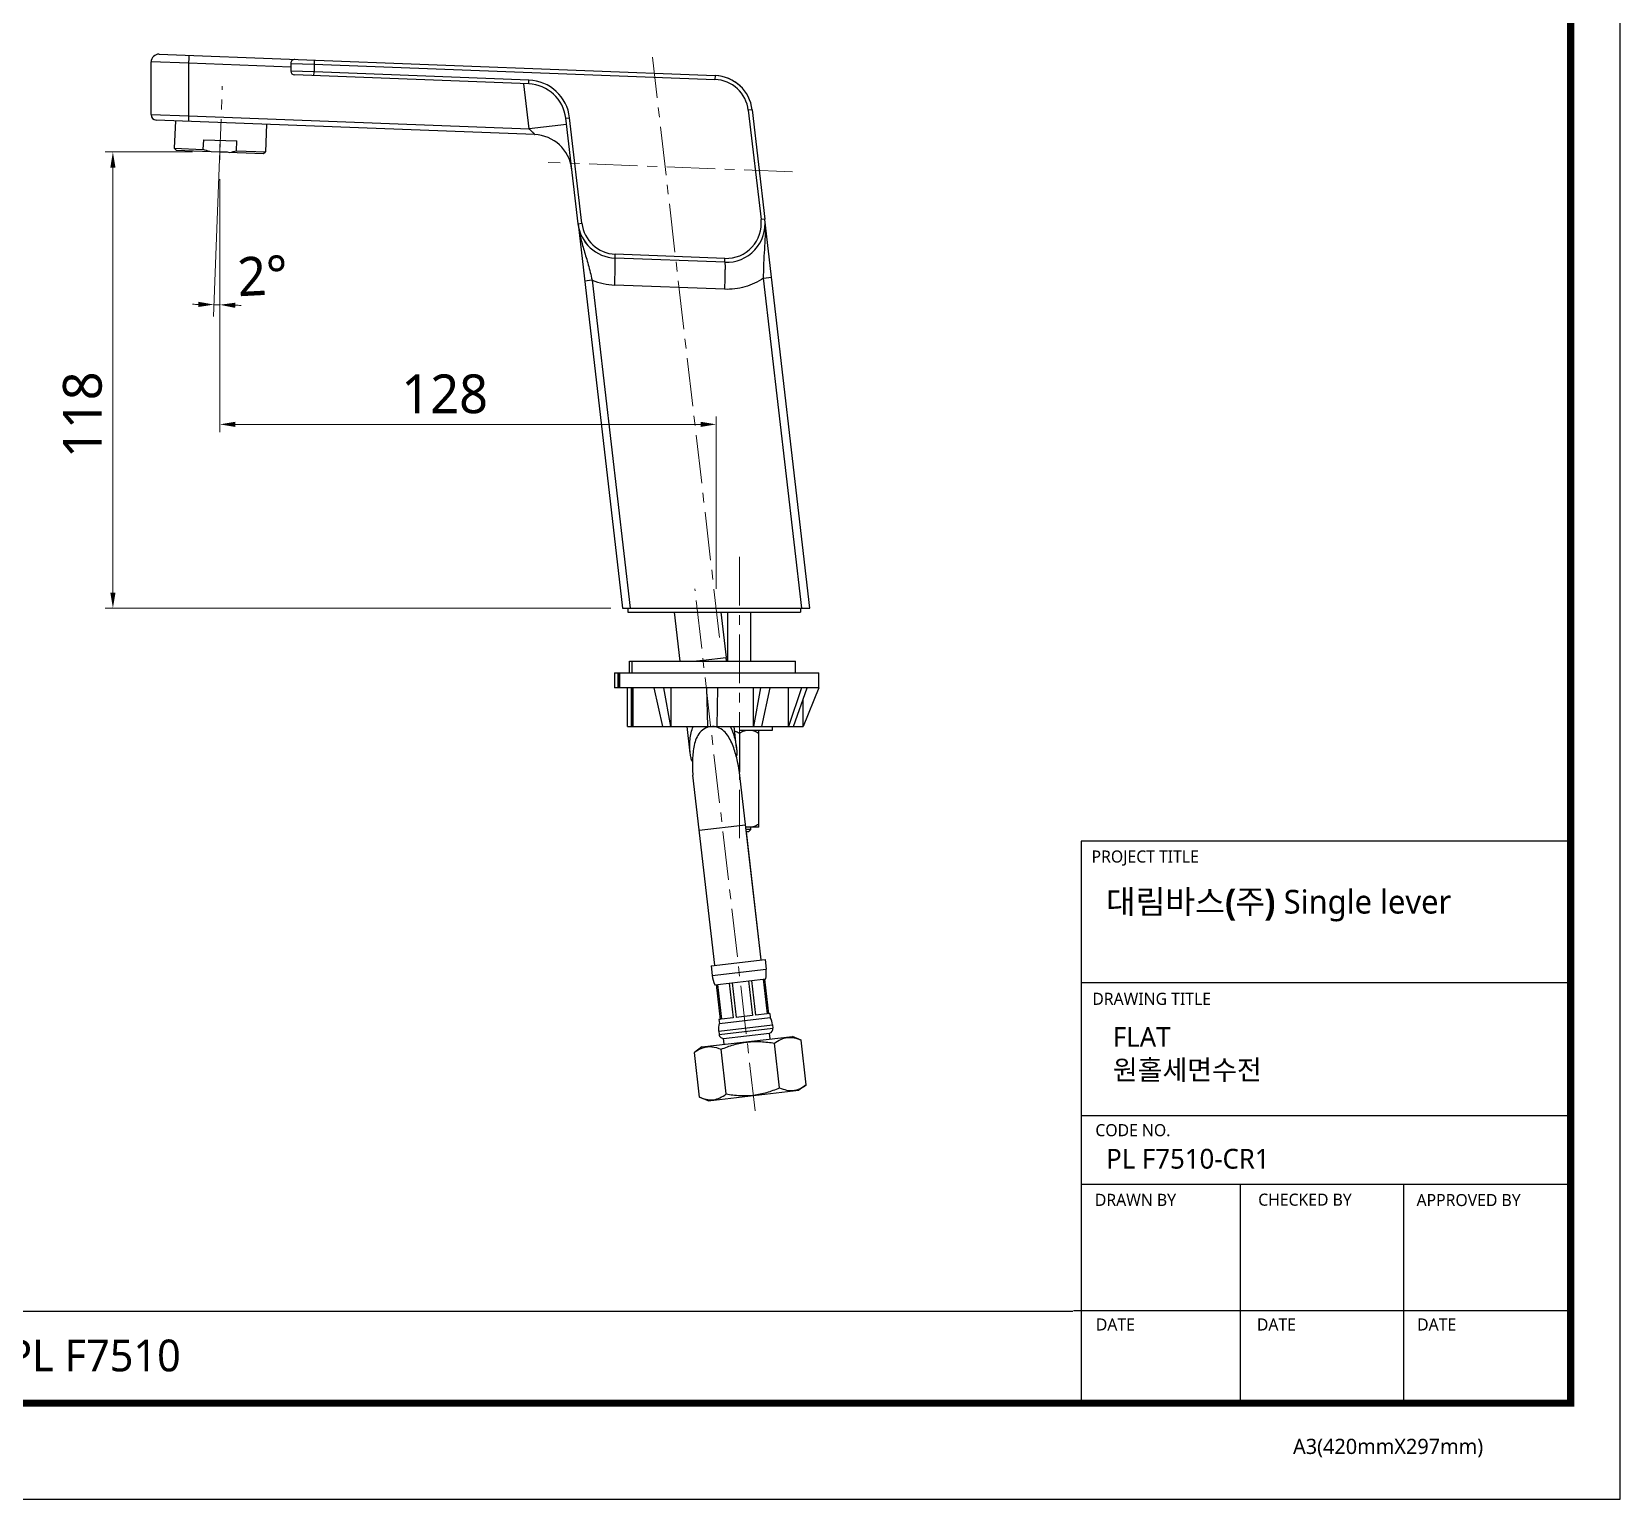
# Model space of a CAD drawing. Extents: x 0 to 790, y 0 to 579.
# Drawn here: x 380.2 to 789.9, y 0 to 378.4 of the extents above; entities that cross this region are included whole.
import ezdxf

# ---------------------------------------------------------------- set-up
doc = ezdxf.new("R2010")
doc.units = 0
doc.header["$LTSCALE"] = 10
doc.header["$MEASUREMENT"] = 0
doc.header["$PDMODE"] = 3
doc.header["$PDSIZE"] = -10
doc.linetypes.add('CENTER', pattern=[2, 1.25, -0.25, 0.25, -0.25])
doc.layers.get('0').update_dxf_attribs({"linetype": 'CONTINUOUS'})
doc.layers.get('DEFPOINTS').update_dxf_attribs({"linetype": 'CONTINUOUS'})
doc.layers.add('BODY', color=7, linetype='CONTINUOUS')
doc.layers.add('DEF_LAYER_ASSEM_MEMBER', color=7, linetype='CONTINUOUS')
doc.styles.add('Daelim Dimension', font='')
doc.styles.get('Daelim Dimension').set_extended_font_data('NanumGothic')
doc.dimstyles.new('DEFAULT', dxfattribs={"dimscale": 2, "dimtxt": 2, "dimasz": 2, "dimexe": 0, "dimexo": 2, "dimgap": 1, "dimtad": 1, "dimdec": 1, "dimzin": 9, "dimdsep": 46, "dimtxsty": 'Daelim Dimension', "dimcen": 0.5, "dimclrd": 252, "dimclre": 252, "dimclrt": 3, "dimadec": 1, "dimazin": 0, "dimtfac": 1, "dimtdec": 1, "dimtix": 1, "dimtmove": 0, "dimatfit": 3, "dimfxl": 1, "dimtolj": 1, "dimtzin": 1, "dimlwd": 9, "dimlwe": 9, "dimarcsym": 0})

# ---------------------------------------------------------------- blocks, each defined once
blk = doc.blocks.new('*D4')
at = {"color": 5, "lineweight": 9, "ltscale": 0.5, "transparency": 16777216}
for p, q in [((421.7, 347.38), (399.14, 347.38)), ((401.14, 233.75), (401.14, 343.38)), ((529.52, 229.75), (399.14, 229.75))]:
    blk.add_line(p, q, dxfattribs=at)
at = {"color": 5, "ltscale": 0.5, "transparency": 16777216}
for points in [[(400.48, 343.38), (401.81, 343.38), (401.14, 347.38)], [(400.48, 233.75), (401.81, 233.75), (401.14, 229.75)]]:
    blk.add_solid(points, dxfattribs=at)
at = {"layer": 'DEFPOINTS', "color": 0, "ltscale": 0.5, "transparency": 16777216}
for p in [(401.14, 347.38), (425.7, 347.38), (533.52, 229.75)]:
    blk.add_point(p, dxfattribs=at)
at = {"color": 7, "ltscale": 0.5, "transparency": 16777216, "insert": (388.26, 279.63), "char_height": 10, "attachment_point": 2, "rotation": 90, "style": 'Daelim Dimension'}
blk.add_mtext('\\A1;118', dxfattribs=at)
blk = doc.blocks.new('*D5')
at = {"color": 5, "lineweight": 9, "ltscale": 0.5, "transparency": 16777216}
for p, q in [((428.7, 340.38), (428.7, 275.15)), ((556.72, 234.75), (556.72, 279.15)), ((432.7, 277.15), (552.72, 277.15))]:
    blk.add_line(p, q, dxfattribs=at)
at = {"color": 5, "ltscale": 0.5, "transparency": 16777216}
for points in [[(432.7, 277.81), (432.7, 276.48), (428.7, 277.15)], [(552.72, 277.81), (552.72, 276.48), (556.72, 277.15)]]:
    blk.add_solid(points, dxfattribs=at)
at = {"layer": 'DEFPOINTS', "color": 0, "ltscale": 0.5, "transparency": 16777216}
for p in [(428.7, 344.38), (556.72, 277.15), (556.72, 230.75)]:
    blk.add_point(p, dxfattribs=at)
at = {"color": 7, "ltscale": 0.5, "transparency": 16777216, "insert": (486.71, 290.03), "char_height": 10, "attachment_point": 2, "style": 'Daelim Dimension'}
blk.add_mtext('\\A1;128', dxfattribs=at)

msp = doc.modelspace()

# ---------------------------------------------------------------- linework, layer by layer
at = {"color": 5, "lineweight": 9, "ltscale": 0.5}
msp.add_line((428.55, 343.42), (427.07, 304.93), dxfattribs=at)
at = {"color": 5, "ltscale": 40}
for p, q in [((777.1, 169.65), (650.86, 169.65)), ((777.1, 133.17), (650.86, 133.17)), ((777.1, 133.17), (650.86, 133.17)), ((777.1, 98.84), (650.86, 98.84)), ((777.1, 98.84), (650.86, 98.84)), ((777.1, 81.14), (650.86, 81.14)), ((777.1, 81.14), (650.86, 81.14)), ((691.87, 81.14), (691.87, 24.78)), ((733.95, 81.14), (733.95, 24.78)), ((777.1, 48.58), (648.87, 48.58)), ((777.1, 48.58), (651.85, 48.58)), ((777.1, 24.78), (668.91, 24.78))]:
    msp.add_line(p, q, dxfattribs=at)
at = {"color": 5, "ltscale": 0.5}
msp.add_line((650.86, 169.65), (650.86, 24.02), dxfattribs=at)
at = {"color": 5}
msp.add_line((12.7, 48.49), (648.72, 48.49), dxfattribs=at)
at = {"ltscale": 0.5}
msp.add_lwpolyline([(0, 0), (789.88, 0), (789.88, 578.76), (0, 578.76)], close=True, dxfattribs=at)
at = {"color": 5, "linetype": 'ByBlock', "lineweight": 200, "const_width": 1.82}
msp.add_lwpolyline([(12.7, 24.78), (777.1, 24.78), (777.1, 565.32), (12.7, 565.32)], close=True, dxfattribs=at)
at = {"color": 5, "lineweight": 9, "ltscale": 0.5}
for centre in [(427.19, 525.32), (432.69, 525.22), (438.2, 525.07)]:
    msp.add_arc(centre, 217.28, 268.5485, 268.9452, dxfattribs=at)
at = {"color": 5, "ltscale": 0.5}
for points in [[(423.2, 308.75), (423.19, 307.41), (427.19, 308.04)], [(432.67, 307.19), (432.71, 308.52), (428.69, 307.98)]]:
    msp.add_solid(points, dxfattribs=at)
at = {"layer": 'BODY', "color": 1, "linetype": 'CENTER', "lineweight": 5}
for p, q in [((557.59, 222.23), (540.28, 371.85)), ((428.55, 343.39), (429.36, 364.37)), ((428.7, 347.38), (428.7, 349.38)), ((428.7, 347.38), (426.7, 347.38)), ((428.7, 347.38), (428.7, 345.38)), ((428.7, 347.38), (430.7, 347.38)), ((576.44, 342.29), (513.43, 344.71)), ((562.7, 242.95), (562.7, 168.65)), ((566.79, 100.12), (551.22, 234.75))]:
    msp.add_line(p, q, dxfattribs=at)
at = {"layer": 'DEF_LAYER_ASSEM_MEMBER', "color": 7, "linetype": 'Continuous'}
for p, q in [((411, 357.02), (411, 370.59)), ((413.07, 372.59), (556.45, 367.08)), ((447.01, 370.24), (447.01, 368.24)), ((508.38, 364.92), (447.97, 367.24)), ((566, 358.24), (569.28, 330.1)), ((509.9, 351.87), (412.34, 355.62)), ((417.25, 355.43), (416.98, 348.33)), ((440.74, 354.53), (440.46, 347.43)), ((521.1, 328.87), (517.93, 356.09)), ((417.46, 347.81), (416.98, 348.33)), ((416.98, 348.33), (424.46, 348.05)), ((424.46, 348.05), (424.56, 350.54)), ((424.56, 350.54), (433.08, 350.22)), ((432.98, 347.72), (433.08, 350.22)), ((417.46, 347.81), (439.95, 346.95)), ((432.98, 347.72), (440.46, 347.43)), ((439.95, 346.95), (440.46, 347.43)), ((521.09, 328.88), (532.56, 229.75)), ((580.88, 229.75), (569.28, 329.96)), ((558.96, 318.95), (530.65, 320.04)), ((532.56, 229.75), (580.88, 229.75)), ((533.95, 229.75), (533.95, 228.75)), ((578.45, 229.75), (578.45, 228.75)), ((533.95, 228.75), (578.45, 228.75)), ((545.87, 228.75), (547.34, 216.05)), ((557.95, 228.75), (559.31, 217.03)), ((559.7, 216.05), (559.7, 228.75)), ((565.7, 216.05), (565.7, 228.75)), ((530.48, 213.05), (583.2, 213.05)), ((530.48, 213.05), (530.48, 209.25)), ((531.7, 213.05), (531.7, 209.25)), ((534.39, 216.05), (577.2, 216.05)), ((534.39, 213.05), (534.39, 216.05)), ((550.84, 216.05), (553.3, 216.34)), ((553.33, 216.34), (559.34, 217.03)), ((559.39, 216.05), (559.27, 217.03)), ((559.45, 216.05), (559.34, 217.03)), ((577.2, 213.05), (577.2, 216.05)), ((583.2, 209.25), (583.2, 213.05)), ((540.67, 209.25), (530.48, 209.25)), ((533.88, 199.25), (533.88, 209.25)), ((535.07, 199.25), (535.07, 209.25)), ((540.67, 209.25), (542.88, 199.25)), ((554.2, 209.25), (540.7, 209.25)), ((545.04, 199.25), (543.23, 209.25)), ((545.04, 209.25), (545.04, 199.25)), ((554.2, 209.25), (554.45, 199.25)), ((568.13, 209.25), (554.23, 209.25)), ((556.95, 199.25), (557.16, 209.25)), ((566.35, 199.25), (566.35, 209.25)), ((568.13, 209.25), (566.35, 199.25)), ((578.73, 209.25), (568.16, 209.25)), ((568.51, 199.25), (570.69, 209.25)), ((575.39, 199.25), (575.39, 209.25)), ((578.73, 209.25), (575.39, 199.25)), ((576.64, 199.25), (580.21, 209.25)), ((583.15, 209.25), (578.75, 209.25)), ((583.16, 209.25), (579.16, 199.25)), ((583.2, 209.25), (583.16, 209.25)), ((579.16, 199.25), (579.16, 206.32)), ((533.88, 199.25), (579.16, 199.25)), ((550.05, 192.36), (549.25, 199.25)), ((561.97, 193.74), (561.33, 199.25)), ((571.2, 198.25), (562.7, 198.25)), ((562.7, 197.48), (562.7, 187.47)), ((567.7, 173.25), (567.7, 198.25)), ((571.2, 199.25), (571.2, 198.25)), ((556.38, 137.67), (550.7, 186.7)), ((568.3, 139.05), (562.62, 188.08)), ((567.7, 173.25), (564.34, 173.25)), ((565.7, 172.65), (564.41, 172.65)), ((565.1, 172.05), (565.7, 172.65)), ((565.7, 172.65), (565.7, 173.25)), ((565.09, 172.05), (564.48, 172.05)), ((568.36, 139.05), (564.54, 172.05)), ((555.42, 137.56), (569.32, 139.16)), ((555.42, 137.56), (555.7, 135.07)), ((569.32, 139.16), (569.61, 136.68)), ((556.39, 132.63), (569.5, 134.15)), ((556.74, 132.68), (557.77, 123.73)), ((557.06, 132.71), (558.1, 123.77)), ((560.05, 133.06), (561.08, 124.12)), ((560.84, 133.15), (561.87, 124.21)), ((565.05, 133.64), (566.09, 124.7)), ((565.84, 133.73), (566.87, 124.79)), ((568.83, 134.07), (569.86, 125.13)), ((569.15, 134.11), (570.19, 125.17)), ((557.77, 123.73), (557.42, 123.69)), ((557.42, 123.69), (557.54, 122.7)), ((557.54, 122.7), (570.65, 124.22)), ((561.08, 124.12), (558.1, 123.77)), ((566.09, 124.7), (561.87, 124.21)), ((569.86, 125.13), (566.87, 124.79)), ((570.53, 125.21), (570.19, 125.17)), ((570.53, 125.21), (570.65, 124.22)), ((553.03, 116.64), (576.42, 119.35)), ((557.37, 120.71), (557.46, 119.87)), ((558.59, 118.8), (570.51, 120.18)), ((570.69, 118.69), (570.51, 120.18)), ((571.27, 122.32), (571.37, 121.48)), ((578.63, 118.4), (576.42, 119.35)), ((553.03, 116.64), (551.1, 115.21)), ((552.43, 103.69), (551.1, 115.21)), ((559.31, 104.49), (557.98, 116.01)), ((558.77, 117.31), (558.59, 118.8)), ((573.08, 106.08), (571.75, 117.6)), ((579.96, 106.87), (578.63, 118.4)), ((579.96, 106.87), (578.03, 105.44)), ((554.64, 102.74), (552.43, 103.69)), ((554.64, 102.74), (578.03, 105.44))]:
    msp.add_line(p, q, dxfattribs=at)
at = {"layer": 'DEF_LAYER_ASSEM_MEMBER', "color": 9, "linetype": 'Continuous'}
for p, q in [((420.74, 370.28), (411, 370.59)), ((420.74, 356.69), (420.74, 370.28)), ((447.01, 369.27), (420.74, 370.28)), ((447.01, 370.24), (453.01, 370.05)), ((453.05, 371.05), (453.01, 370.05)), ((453.01, 370.05), (453.01, 368.05)), ((453.01, 370.05), (556.42, 366.08)), ((453.01, 368.05), (447.01, 368.24)), ((452.97, 367.05), (453.01, 368.05)), ((508.42, 365.92), (453.01, 368.05)), ((508.46, 353.32), (507.11, 364.97)), ((508.38, 364.92), (508.42, 365.92)), ((556.45, 367.08), (556.42, 366.08)), ((411, 357.02), (420.74, 356.69)), ((420.74, 356.69), (508.46, 353.32)), ((566, 358.24), (565.01, 358.13)), ((565.01, 358.13), (568.29, 329.98)), ((518.12, 354.44), (508.46, 353.32)), ((517.93, 356.09), (518.92, 356.2)), ((522.09, 328.99), (518.92, 356.2)), ((521.1, 328.87), (522.09, 328.99)), ((569.28, 330.1), (568.29, 329.98)), ((530.65, 320.04), (530.69, 321.04)), ((559, 319.95), (530.69, 321.04)), ((558.96, 318.95), (559, 319.95)), ((524.73, 314.33), (522.8, 314.11)), ((524.73, 314.33), (534.52, 229.75)), ((558.87, 311.97), (530.55, 313.06)), ((568.97, 314.83), (571.01, 315.07)), ((578.81, 229.75), (568.97, 314.83)), ((531.48, 209.25), (531.48, 213.05)), ((531.83, 213.05), (531.83, 209.25)), ((534.94, 216.05), (534.94, 213.05)), ((534.88, 199.25), (534.88, 209.25)), ((535.19, 209.25), (535.19, 199.25)), ((564.27, 173.81), (552.35, 172.44)), ((555.7, 135.07), (569.61, 136.68)), ((557.37, 120.71), (571.27, 122.32)), ((557.46, 119.87), (571.37, 121.48))]:
    msp.add_line(p, q, dxfattribs=at)
at = {"layer": 'DEF_LAYER_ASSEM_MEMBER', "color": 7, "linetype": 'Continuous'}
for centre, radius, start, end in [((413, 370.59), 2, 87.8, 180), ((448.01, 370.25), 1, 87.8, 180.0312), ((448.01, 368.24), 1, 180.0312, 267.8), ((508, 354.93), 10, 6.6446, 87.8), ((556.07, 357.09), 10, 6.6446, 87.8), ((556.08, 357.09), 10, 6.6, 87.8), ((412.4, 357.02), 1.4, 180, 267.8), ((509.52, 341.88), 10, 6.7119, 87.8), ((531.02, 330.03), 10, 186.6, 267.8), ((531.03, 330.03), 10, 186.6446, 267.8), ((559.35, 328.94), 10, 267.8, 6.6446), ((541.91, 201.6), 7.75, 99.0272, 99.2611), ((555.72, 198.11), 11.24, 97.5959, 97.7875), ((569.53, 200.05), 9.3, 98.4968, 98.7039), ((579.67, 205.46), 3.91, 103.7224, 104.03), ((561.66, 135.76), 8, 348.4051, 6.6), ((563.65, 135.99), 8, 186.6, 204.7949), ((566.31, 121.74), 5, 6.6, 29.6739), ((562.33, 121.28), 5, 163.5261, 186.6), ((558.65, 120.01), 1.2, 186.6, 276.6), ((570.18, 121.34), 1.2, 286.0706, 6.6), ((555.4, 108.13), 5.14, 275.5772, 276.6075), ((576.05, 110.52), 5.14, 276.6094, 277.6224), ((575.86, 111.26), 5.91, 288.6867, 290.2552)]:
    msp.add_arc(centre, radius, start, end, dxfattribs=at)
at = {"layer": 'DEF_LAYER_ASSEM_MEMBER', "color": 9, "linetype": 'Continuous'}
for centre, radius, start, end in [((508, 354.93), 11, 6.6446, 87.8), ((556.07, 357.09), 9, 6.6446, 87.8), ((531.03, 330.03), 9, 186.6446, 267.8), ((559.35, 328.94), 9, 267.8, 6.6446), ((542.4, 327.01), 27.04, 4.1109, 4.3205), ((531.21, 330.08), 17.03, 247.6437, 267.7801)]:
    msp.add_arc(centre, radius, start, end, dxfattribs=at)
for points, start_tangent, end_tangent in [([(420.74, 370.28), (420.75, 370.68), (420.77, 371.05), (420.79, 371.4), (420.8, 371.7), (420.82, 371.95), (420.83, 372.05), (420.84, 372.14), (420.85, 372.2), (420.85, 372.25), (420.86, 372.28), (420.86, 372.29)], (0.038284, 0.999267), (0.999263, -0.038388)), ([(420.72, 355.29), (420.71, 355.3), (420.71, 355.32), (420.71, 355.35), (420.71, 355.39), (420.71, 355.52), (420.71, 355.7), (420.71, 355.93), (420.72, 356.18), (420.74, 356.69)], (-0.999263, 0.038388), (0.038284, 0.999267)), ([(509.9, 351.87), (509.92, 351.88), (509.91, 351.91), (509.88, 351.96), (509.83, 352.03), (509.75, 352.12), (509.66, 352.21), (509.56, 352.31), (509.46, 352.42), (509.22, 352.64), (508.98, 352.86), (508.46, 353.32)], (0.999263, -0.038388), (-0.746443, 0.66545)), ([(521.09, 328.88), (521.71, 325.43), (522.65, 321.97), (523.19, 320.17), (523.72, 318.3), (524.24, 316.35), (524.73, 314.33)], (0.115029, -0.993362), (0.229732, -0.973254)), ([(568.97, 314.83), (569.04, 318.69), (569.24, 322.28), (569.43, 325.65), (569.38, 328.94)], (-0.005574, 0.999984), (-0.07169, 0.997427)), ([(530.55, 313.06), (530.6, 314.33), (530.64, 315.63), (530.67, 316.88), (530.69, 317.99), (530.69, 318.47), (530.69, 318.9), (530.69, 319.26), (530.69, 319.54), (530.68, 319.76), (530.67, 319.92), (530.65, 320.01), (530.65, 320.03), (530.64, 320.04)], (0.038284, 0.999267), (-0.999263, 0.038388)), ([(558.95, 318.95), (558.96, 318.94), (558.97, 318.92), (558.98, 318.83), (558.99, 318.68), (559, 318.46), (559.01, 318.17), (559.01, 317.81), (559.01, 317.39), (559, 316.9), (558.98, 315.79), (558.95, 314.54), (558.91, 313.24), (558.87, 311.97)], (0.999263, -0.038388), (-0.038284, -0.999267)), ([(568.97, 314.83), (566.64, 313.53), (564.14, 312.6), (558.87, 311.97)], (-0.831088, -0.556141), (-0.999263, 0.038388))]:
    msp.add_spline(points, degree=3, dxfattribs=dict(at, start_tangent=start_tangent, end_tangent=end_tangent))
at = {"layer": 'DEF_LAYER_ASSEM_MEMBER', "color": 7, "linetype": 'Continuous'}
for points, start_tangent, end_tangent in [([(426.12, 347.48), (424.46, 348.05)], (-0.965382, 0.260839), (-0.926302, 0.376783)), ([(431.28, 347.28), (432.98, 347.72)], (0.982548, 0.186007), (0.952478, 0.304607)), ([(550.05, 192.35), (549.94, 194.1), (550, 195.85), (550.8, 199.26)], (-0.115029, 0.993362), (0.399017, 0.916943)), ([(555.3, 199.2), (553.57, 198.6), (552.25, 197.33), (551.42, 195.7), (550.95, 193.92), (550.71, 192.1), (550.61, 190.27), (550.61, 188.43), (550.64, 187.52), (550.71, 186.69)], (-0.993373, -0.114937), (0.114283, -0.993448)), ([(562.63, 188.07), (562.49, 188.89), (562.32, 189.78), (561.9, 191.57), (561.39, 193.34), (560.74, 195.05), (559.87, 196.67), (558.69, 198.08), (557.11, 199.01), (555.3, 199.2)], (-0.116258, 0.993219), (-0.993373, -0.114937)), ([(560.32, 199.25), (561.4, 196.57), (561.97, 193.73)], (0.481622, -0.876379), (0.114838, -0.993384)), ([(562.7, 197.48), (562.4, 197.64), (561.48, 198.04)], (-0.866025, 0.5), (-0.950114, 0.311904)), ([(565.2, 198.25), (563.91, 198.03), (562.7, 197.48)], (-1, 0), (-0.866025, -0.5)), ([(567.7, 197.48), (566.48, 198.03), (565.2, 198.25)], (-0.866025, 0.5), (-1, 0)), ([(561.97, 193.73), (562.03, 193.12), (562.05, 192.52), (562.03, 191.95), (561.92, 191.49)], (0.114838, -0.993384), (-0.403415, -0.915017)), ([(550.61, 190.18), (550.4, 190.61), (550.25, 191.16), (550.13, 191.75), (550.05, 192.35)], (-0.600708, 0.799468), (-0.115029, 0.993362)), ([(565.2, 173.25), (564.33, 173.35)], (-1, 0), (-0.975209, 0.221285)), ([(567.7, 174.02), (566.48, 173.47), (565.2, 173.25)], (-0.866025, -0.5), (-1, 0)), ([(571.75, 117.6), (573.36, 118.57), (575.06, 119.06), (576.84, 118.98), (578.63, 118.4)], (0.802699, 0.596384), (0.917755, -0.397148)), ([(551.1, 115.21), (551.64, 115.59), (553.31, 116.42)], (0.802817, 0.596225), (0.947399, 0.320055)), ([(553.31, 116.42), (554.45, 116.68), (555.61, 116.68), (557.98, 116.01)], (0.947399, 0.320055), (0.917676, -0.397329)), ([(557.98, 116.01), (561.29, 117.18), (564.74, 117.87), (568.25, 117.98), (571.75, 117.6)], (0.922508, 0.385978), (0.986273, -0.165124)), ([(577.91, 105.72), (578.43, 105.94), (579.96, 106.87)], (0.938191, 0.346118), (0.802817, 0.596225)), ([(552.43, 103.69), (554.18, 103.12), (555.9, 103.01)], (0.917755, -0.397148), (0.995265, 0.097196)), ([(556, 103.02), (557.7, 103.51), (559.31, 104.49)], (0.993357, 0.115077), (0.802699, 0.596384)), ([(559.31, 104.49), (562.81, 104.1), (566.32, 104.22), (569.77, 104.91), (573.08, 106.08)], (0.986273, -0.165124), (0.922508, 0.385978)), ([(573.08, 106.08), (574.87, 105.5), (576.65, 105.41)], (0.917676, -0.397329), (0.993355, 0.115091)), ([(576.74, 105.42), (577.75, 105.66)], (0.991165, 0.132634), (0.947314, 0.320307))]:
    msp.add_spline(points, degree=3, dxfattribs=dict(at, start_tangent=start_tangent, end_tangent=end_tangent))

# ---------------------------------------------------------------- texts
at = {"color": 5, "ltscale": 40, "style": 'Daelim Dimension'}
for s, height, p in [('PROJECT TITLE', 3.1171, (653.54, 164.16)), ('DRAWING TITLE', 3.1171, (653.73, 127.47)), ('CODE NO.', 3.117, (654.52, 93.6)), ('DRAWN BY', 3.117, (654.39, 75.63)), ('CHECKED BY', 3.117, (696.51, 75.68)), ('APPROVED BY', 3.1171, (737.35, 75.58)), ('DATE', 3.117, (654.64, 43.5)), ('DATE', 3.117, (696.18, 43.5)), ('DATE', 3.117, (737.5, 43.5)), ('A3(420mmX297mm)', 3.9341, (705.5, 11.66))]:
    msp.add_text(s, height=height, dxfattribs=at).set_placement(p)
at = {"color": 7, "ltscale": 0.5, "insert": (439.5, 320.49), "char_height": 10, "attachment_point": 2, "rotation": 3.0152, "style": 'Daelim Dimension'}
msp.add_mtext('\\A1;2°', dxfattribs=at)
at = {"attachment_point": 1, "style": 'Daelim Dimension'}
for s, insert, char_height, width in [('{\\fPretendard Variable SemiBold|b0|i0|c129|p2;\\C7;대림바스(주)} Single lever', (657.24, 157.12), 6.1103, 98.2071), (' FLAT\\P 원홀세면수전 ', (657.3, 121.76), 5.101, 85.8447), ('PL F7510-CR1', (657.3, 90.34), 5.101, 85.8447)]:
    msp.add_mtext(s, dxfattribs=dict(at, insert=insert, char_height=char_height, width=width))
at = {"color": 2, "insert": (154.51, 41.16), "char_height": 8.19804, "width": 362.8925, "attachment_point": 1, "style": 'Daelim Dimension'}
msp.add_mtext('{\\fPretendard Variable SemiBold|b0|i0|c129|p2;대림바스(주)} Single lever_FLAT_{\\fGulim|b0|i0|c129|p50;원홀세면수전}_PL F7510', dxfattribs=at)

# ---------------------------------------------------------------- dimensions: what is measured, and where the dimension line sits
at = {"color": 5, "ltscale": 0.5}
dim = msp.add_linear_dim(base=(401.14, 347.38), p1=(533.52, 229.75), p2=(425.7, 347.38), angle=90, dimstyle='DEFAULT', override={"dimtxt": 5, "dimexe": 1, "dimdec": 0, "dimclrd": 5, "dimclre": 5, "dimclrt": 7}, dxfattribs=at)
dim.commit()
dim.dimension.update_dxf_attribs({"geometry": '*D4', "text_midpoint": (401.14, 279.63), "dimtype": 160})
dim = msp.add_linear_dim(base=(556.72, 277.15), p1=(428.7, 344.38), p2=(556.72, 230.75), dimstyle='DEFAULT', override={"dimtxt": 5, "dimexe": 1, "dimdec": 0, "dimclrd": 5, "dimclre": 5, "dimclrt": 7}, dxfattribs=at)
dim.commit()
dim.dimension.update_dxf_attribs({"geometry": '*D5', "text_midpoint": (486.71, 277.15), "dimtype": 160})

doc.saveas('drawing.dxf')
